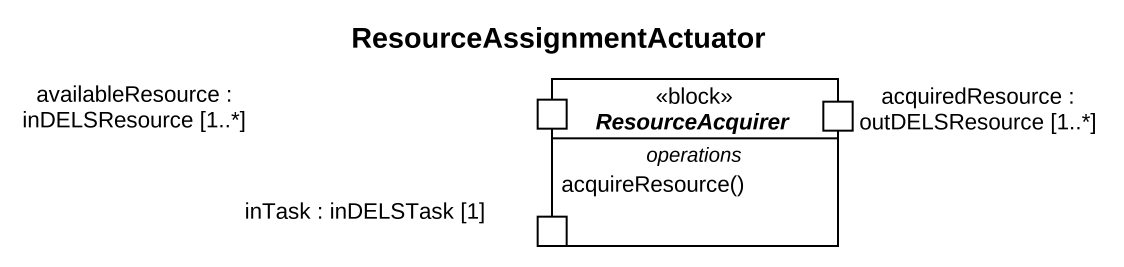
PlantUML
@startuml
title ResourceAssignmentActuator
hide circle
hide empty members
abstract class ResourceAcquirer <<block>> #FFFFFF {
  -- operations --
  acquireResource()
  -- ports --
  inTask : inDELSTask [1]
  acquiredResource : outDELSResource [1..*]
  availableResource : inDELSResource [1..*]
}
@enduml
